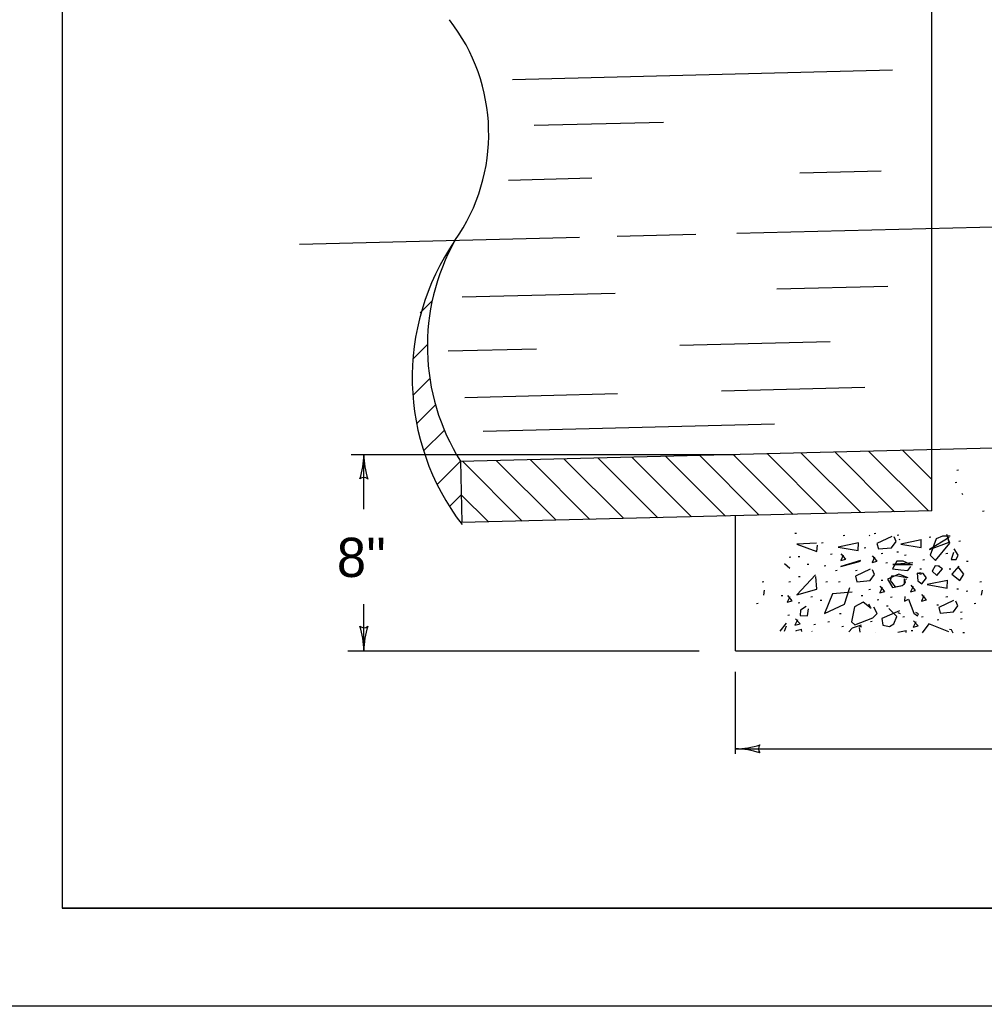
# Model space of a CAD drawing. Extents: x 997.6 to 1037.1, y 998.9 to 1022.6.
# Drawn here: x 1006.78 to 1011.7, y 1000 to 1005.03 of the extents above; entities that cross this region are included whole.
import ezdxf

# ---------------------------------------------------------------- set-up
doc = ezdxf.new("R2010")
doc.units = 0
for name, color, linetype in [('Level 1', 7, 'Continuous'), ('Level 10', 7, 'Continuous'), ('Level 11', 7, 'Continuous'), ('Level 14', 7, 'Continuous')]:
    doc.layers.add(name, color=color, linetype=linetype)

msp = doc.modelspace()

# ---------------------------------------------------------------- linework, layer by layer
at = {"layer": 'Level 1'}
for p, q in [((1011.4298, 1002.5233), (1011.4298, 1007.6513)), ((1011.2301, 1004.7675), (1009.2935, 1004.719)), ((1010.064, 1004.5022), (1009.4038, 1004.4857)), ((1011.1713, 1004.2546), (1010.7581, 1004.2443)), ((1009.6986, 1004.2177), (1009.2744, 1004.2071)), ((1014.7274, 1004.0437), (1010.4369, 1003.9363)), ((1009.6352, 1003.9163), (1008.2091, 1003.8806)), ((1010.2273, 1003.9311), (1009.8265, 1003.9211)), ((1011.2063, 1003.6662), (1010.641, 1003.652)), ((1008.8849, 1003.594), (1008.8228, 1003.5318)), ((1009.8169, 1003.6313), (1009.0378, 1003.6118)), ((1008.8603, 1003.3701), (1008.7868, 1003.2966)), ((1009.4162, 1003.3476), (1008.9658, 1003.3363)), ((1010.9121, 1003.3851), (1010.1463, 1003.3659)), ((1008.8727, 1003.1978), (1008.7866, 1003.1117)), ((1011.0893, 1003.1511), (1010.3586, 1003.1328)), ((1009.8291, 1003.1195), (1009.051, 1003.1)), ((1008.9017, 1003.063), (1008.8058, 1002.9672)), ((1009.0288, 1002.7759), (1016.8151, 1002.9706)), ((1010.6289, 1002.9651), (1009.1448, 1002.9279)), ((1008.9468, 1002.934), (1008.8413, 1002.8286)), ((1008.4715, 1002.8109), (1010.4298, 1002.8109)), ((1008.5367, 1002.5328), (1008.5367, 1002.8109)), ((1009.8611, 1002.4842), (1009.556, 1002.7893)), ((1010.0336, 1002.4885), (1009.7286, 1002.7935)), ((1010.2061, 1002.4928), (1009.9011, 1002.7978)), ((1010.3784, 1002.4972), (1010.0734, 1002.8022)), ((1010.5509, 1002.5015), (1010.246, 1002.8064)), ((1010.7234, 1002.5058), (1010.4185, 1002.8108)), ((1010.8958, 1002.5102), (1010.5908, 1002.8151)), ((1011.0683, 1002.5145), (1010.7633, 1002.8194)), ((1011.2408, 1002.5188), (1010.9359, 1002.8237)), ((1011.4132, 1002.5231), (1011.1083, 1002.828)), ((1011.4298, 1002.6834), (1011.2808, 1002.8323)), ((1009.0288, 1002.7759), (1008.9103, 1002.6575)), ((1009.0288, 1002.776), (1009.0366, 1002.4636)), ((1009.3437, 1002.4713), (1009.0387, 1002.7763)), ((1009.5162, 1002.4756), (1009.2112, 1002.7806)), ((1009.6887, 1002.4799), (1009.3837, 1002.7849)), ((1009.0331, 1002.6052), (1008.9732, 1002.5453)), ((1009.1713, 1002.4669), (1009.0331, 1002.6052)), ((1011.4298, 1002.5233), (1009.0367, 1002.4636)), ((1010.4298, 1001.8109), (1010.4298, 1002.4983)), ((1008.5367, 1001.8109), (1008.5367, 1002.0486)), ((1008.4551, 1001.8109), (1010.2442, 1001.8109)), ((1010.4298, 1001.8109), (1015.4298, 1001.8109)), ((1010.4298, 1001.2866), (1010.4298, 1001.7038)), ((1010.4298, 1001.3109), (1012.4723, 1001.3109))]:
    msp.add_line(p, q, dxfattribs=at)
for points in [[(1011.566, 1002.7308), (1011.5574, 1002.7298)], [(1011.5581, 1002.668), (1011.5496, 1002.6669)], [(1011.5883, 1002.6069), (1011.583, 1002.6112)], [(1011.6961, 1002.5214), (1011.6876, 1002.5203)], [(1010.7413, 1002.4088), (1010.7328, 1002.4078)], [(1010.9874, 1002.3973), (1010.9788, 1002.3962)], [(1011.1147, 1002.4003), (1011.1104, 1002.3971)], [(1011.1445, 1002.4078), (1011.1359, 1002.4067)], [(1011.2267, 1002.3933), (1011.1509, 1002.3581), (1011.1583, 1002.3303), (1011.2256, 1002.3357), (1011.248, 1002.3667), (1011.2384, 1002.3912)], [(1011.2623, 1002.3999), (1011.2538, 1002.3988)], [(1011.4246, 1002.3894), (1011.4161, 1002.3883)], [(1011.5179, 1002.3886), (1011.4177, 1002.3267), (1011.5179, 1002.364), (1011.5062, 1002.4035)], [(1011.5243, 1002.395), (1011.4848, 1002.3939), (1011.4518, 1002.3811), (1011.4219, 1002.2978), (1011.4486, 1002.2702), (1011.5212, 1002.3598), (1011.5083, 1002.396)], [(1010.8426, 1002.3587), (1010.7423, 1002.3544), (1010.8437, 1002.316), (1010.8479, 1002.3491)], [(1010.8774, 1002.3606), (1010.8689, 1002.3596)], [(1011.0568, 1002.3603), (1010.9533, 1002.339), (1011.0558, 1002.3208), (1011.0568, 1002.3614)], [(1011.2683, 1002.3758), (1011.264, 1002.3779)], [(1011.3763, 1002.3761), (1011.2728, 1002.3547), (1011.3752, 1002.3366), (1011.3763, 1002.3771)], [(1011.5764, 1002.3685), (1011.5679, 1002.3674)], [(1010.7125, 1002.2873), (1010.704, 1002.2863)], [(1010.757, 1002.2899), (1010.7485, 1002.2888)], [(1010.9219, 1002.303), (1010.9134, 1002.302)], [(1010.9789, 1002.2978), (1010.9661, 1002.2711), (1010.9917, 1002.2774), (1010.9683, 1002.3041)], [(1011.0948, 1002.3344), (1011.0862, 1002.3334)], [(1011.1386, 1002.2873), (1011.1258, 1002.2606), (1011.1514, 1002.267), (1011.1279, 1002.2937)], [(1011.1811, 1002.3057), (1011.1726, 1002.3046)], [(1011.2597, 1002.3135), (1011.2511, 1002.3124)], [(1011.2989, 1002.2978), (1011.2904, 1002.2968)], [(1011.511, 1002.3057), (1011.5024, 1002.3046)], [(1011.5403, 1002.3118), (1011.5286, 1002.2755), (1011.5542, 1002.2765), (1011.5638, 1002.2978), (1011.5435, 1002.3299)], [(1010.706, 1002.2307), (1010.6793, 1002.2531)], [(1010.8042, 1002.2507), (1010.7956, 1002.2496)], [(1010.8905, 1002.2428), (1010.882, 1002.2418)], [(1011.0667, 1002.2702), (1010.9663, 1002.2403), (1011.0667, 1002.268)], [(1011.2047, 1002.2585), (1011.1962, 1002.2574)], [(1011.3217, 1002.2498), (1011.2843, 1002.2669), (1011.2523, 1002.2669), (1011.2298, 1002.2285), (1011.2726, 1002.2232), (1011.3078, 1002.2189), (1011.3227, 1002.2403)], [(1011.3333, 1002.2595), (1011.232, 1002.2509), (1011.3323, 1002.2509)], [(1011.3932, 1002.2743), (1011.3847, 1002.2732)], [(1011.4699, 1002.2424), (1011.4464, 1002.2435), (1011.4315, 1002.2158), (1011.455, 1002.1944), (1011.4848, 1002.2285), (1011.4635, 1002.2413)], [(1011.567, 1002.2413), (1011.5328, 1002.2008), (1011.5723, 1002.1688), (1011.5937, 1002.2008), (1011.5703, 1002.2318), (1011.5585, 1002.2318)], [(1011.6157, 1002.2664), (1011.6072, 1002.2653)], [(1010.8383, 1002.1976), (1010.7423, 1002.0963), (1010.8448, 1002.125), (1010.8394, 1002.1891)], [(1010.7597, 1002.1878), (1010.7511, 1002.1868)], [(1010.9482, 1002.2193), (1010.9396, 1002.2182)], [(1011.1167, 1002.2258), (1011.0409, 1002.1906), (1011.0484, 1002.1628), (1011.1157, 1002.1682), (1011.1381, 1002.1991), (1011.1284, 1002.2236)], [(1011.0503, 1002.2193), (1011.0417, 1002.2182)], [(1011.3099, 1002.1816), (1011.2619, 1002.2018), (1011.2043, 1002.1763), (1011.2298, 1002.1325), (1011.2811, 1002.1432), (1011.296, 1002.1581), (1011.2918, 1002.1773)], [(1011.3035, 1002.1827), (1011.2469, 1002.1933), (1011.2245, 1002.1901), (1011.2182, 1002.1688), (1011.2438, 1002.1368), (1011.2789, 1002.1432), (1011.2918, 1002.1507), (1011.2918, 1002.1773)], [(1011.3782, 1002.1998), (1011.3547, 1002.2061), (1011.359, 1002.1678), (1011.3793, 1002.1518), (1011.4028, 1002.1816), (1011.3867, 1002.204), (1011.3633, 1002.2083)], [(1011.3775, 1002.2271), (1011.3689, 1002.226)], [(1011.5267, 1002.2271), (1011.5182, 1002.226)], [(1010.5745, 1002.1617), (1010.566, 1002.1606)], [(1010.7099, 1002.1617), (1010.7013, 1002.1606)], [(1011.025, 1002.1101), (1010.9237, 1002.1016), (1010.8832, 1002.0013), (1010.9845, 1002.0483), (1011.0123, 1002.1336)], [(1010.8984, 1002.1617), (1010.8898, 1002.1606)], [(1010.9638, 1002.1617), (1010.9553, 1002.1606)], [(1011.1778, 1002.1328), (1011.1651, 1002.1061), (1011.1907, 1002.1125), (1011.1672, 1002.1392)], [(1011.1811, 1002.1695), (1011.1726, 1002.1684)], [(1011.2971, 1002.1773), (1011.3013, 1002.1741)], [(1011.3349, 1002.138), (1011.3222, 1002.1113), (1011.3478, 1002.1178), (1011.3243, 1002.1444)], [(1011.5098, 1002.1693), (1011.4063, 1002.1479), (1011.5087, 1002.1298), (1011.5098, 1002.1703)], [(1011.6838, 1002.1617), (1011.6753, 1002.1606)], [(1010.5741, 1002.0941), (1010.5783, 1002.1187)], [(1010.6707, 1002.091), (1010.6621, 1002.0899)], [(1010.7066, 1002.0857), (1010.6938, 1002.059), (1010.7194, 1002.0654), (1010.6959, 1002.0921)], [(1010.8225, 1002.0858), (1010.8139, 1002.0847)], [(1011.079, 1002.091), (1011.0705, 1002.0899)], [(1011.1183, 1002.1224), (1011.1098, 1002.1213)], [(1011.2928, 1002.0867), (1011.2918, 1002.0643), (1011.3109, 1002.0738), (1011.3377, 1002.0023), (1011.3568, 1001.9885), (1011.3622, 1001.9992), (1011.3493, 1002.0056)], [(1011.3899, 1002.0909), (1011.3771, 1002.0643), (1011.4028, 1002.0707), (1011.3793, 1002.0973)], [(1011.511, 1002.0858), (1011.5024, 1002.0847)], [(1011.566, 1002.125), (1011.5574, 1002.1239)], [(1011.6131, 1002.1145), (1011.6046, 1002.1135)], [(1011.6833, 1002.0941), (1011.6876, 1002.1187)], [(1010.5458, 1002.0517), (1010.5372, 1002.0507)], [(1010.757, 1002.0543), (1010.7485, 1002.0533)], [(1010.7893, 1002.0365), (1010.7604, 1002.0183), (1010.7594, 1001.9906), (1010.7968, 1001.9885), (1010.8021, 1002.0248)], [(1010.8696, 1002.0674), (1010.8611, 1002.0663)], [(1011.1211, 1002.0269), (1011.0805, 1002.0589), (1011.0357, 1002.0354), (1011.0208, 1001.9586), (1011.0378, 1001.9437), (1011.1296, 1001.9788), (1011.152, 1002.0013), (1011.1349, 1002.0333)], [(1011.1072, 1002.0493), (1011.1168, 1002.0354)], [(1011.1602, 1002.07), (1011.1517, 1002.069)], [(1011.2073, 1002.0386), (1011.1988, 1002.0376)], [(1011.2283, 1002.0831), (1011.2197, 1002.0821)], [(1011.4638, 1002.0438), (1011.4553, 1002.0428)], [(1011.5408, 1002.0661), (1011.4651, 1002.0308), (1011.4725, 1002.0031), (1011.5398, 1002.0084), (1011.5622, 1002.0394), (1011.5525, 1002.0639)], [(1011.655, 1002.0517), (1011.6464, 1002.0507)], [(1010.7047, 1001.9915), (1010.6961, 1001.9904)], [(1010.9691, 1001.9993), (1010.9605, 1001.9983)], [(1011.2651, 1002.0141), (1011.1755, 1001.9757), (1011.1798, 1001.9405), (1011.2149, 1001.9352), (1011.2363, 1001.9479), (1011.2513, 1001.9853), (1011.2118, 1002.0269)], [(1011.2566, 1002.0066), (1011.2693, 1002.0013)], [(1011.2911, 1001.9837), (1011.2825, 1001.9826)], [(1011.3853, 1001.9837), (1011.3768, 1001.9826)], [(1011.5843, 1002.0072), (1011.5758, 1002.0062)], [(1010.6879, 1001.9512), (1010.6552, 1001.911)], [(1010.6804, 1001.9106), (1010.6805, 1001.9107), (1010.69, 1001.9373)], [(1010.7459, 1001.9678), (1010.7331, 1001.9412), (1010.7587, 1001.9476), (1010.7353, 1001.9743)], [(1010.8382, 1001.9443), (1010.8297, 1001.9433)], [(1010.9088, 1001.9575), (1010.9003, 1001.9564)], [(1010.9796, 1001.9339), (1010.971, 1001.9328)], [(1011.0709, 1001.9415), (1011.025, 1001.9255)], [(1011.073, 1001.9319), (1011.0634, 1001.9352)], [(1011.1262, 1001.9601), (1011.1176, 1001.959)], [(1011.348, 1001.9574), (1011.3353, 1001.9308), (1011.3608, 1001.9371), (1011.3373, 1001.9638)], [(1011.4144, 1001.9479), (1011.381, 1001.9022)], [(1011.5168, 1001.9074), (1011.4144, 1001.9479)], [(1011.4665, 1001.9679), (1011.4579, 1001.9668)], [(1011.5843, 1001.9732), (1011.5758, 1001.9721)], [(1010.737, 1001.9117), (1010.7367, 1001.91)], [(1010.7679, 1001.9192), (1010.737, 1001.9117)], [(1010.7672, 1001.9097), (1010.7668, 1001.917)], [(1010.8213, 1001.909), (1010.819, 1001.9114)], [(1011.025, 1001.9255), (1011.0074, 1001.9067)], [(1011.0651, 1001.906), (1011.0623, 1001.9298)], [(1011.1418, 1001.9051), (1011.1414, 1001.9051)], [(1011.3003, 1001.9127), (1011.2565, 1001.9037)], [(1011.3001, 1001.9032), (1011.3003, 1001.9138)], [(1011.333, 1001.9129), (1011.3244, 1001.9119)], [(1011.5308, 1001.917), (1011.5201, 1001.9192)], [(1011.5395, 1001.9003), (1011.5308, 1001.917)], [(1011.5974, 1001.9025), (1011.5888, 1001.9014)]]:
    msp.add_lwpolyline(points, dxfattribs=at)
for centre, radius, start, end in [((1008.2297, 1004.444), 0.9432, 324.8227, 38.0394), ((1010.0143, 1003.2021), 1.231, 145.4303, 217.439), ((1009.964, 1003.3622), 1.1036, 150.7971, 212.0822), ((1008.1457, 1002.8109), 0.3909, 341.3472, 359.9939), ((1008.9276, 1002.8109), 0.3909, 179.9878, 180), ((1008.9276, 1002.8109), 0.3909, 180, 198.6688), ((1008.5366, 1002.6623), 0.0313, 48.7746, 130.8913), ((1008.5367, 1001.9596), 0.0313, 228.7746, 310.8913), ((1008.1457, 1001.8109), 0.3909, 0, 18.6688), ((1008.9276, 1001.8109), 0.3909, 161.3472, 179.9939), ((1008.1457, 1001.8109), 0.3909, 359.9878, 0), ((1010.4298, 1001.7019), 0.3909, 270, 288.6688), ((1010.5784, 1001.3109), 0.0313, 138.7746, 220.8913), ((1010.4298, 1001.7019), 0.3909, 269.9878, 270), ((1010.4298, 1000.92), 0.3909, 71.3472, 89.9939)]:
    msp.add_arc(centre, radius, start, end, dxfattribs=at)
at = {"layer": 'Level 10'}
for p in [(1007, 1021.5), (1035.5, 1000.5)]:
    msp.add_line(p, (1007, 1000.5), dxfattribs=at)
at = {"layer": 'Level 11'}
msp.add_lwpolyline([(1007, 1000.5), (1035.5, 1000.5), (1035.5, 1021.5), (1007, 1021.5)], close=True, dxfattribs=at)
at = {"layer": 'Level 14'}
msp.add_line((1036, 1000), (1000, 1000), dxfattribs=at)

# ---------------------------------------------------------------- texts
at = {"layer": 'Level 1'}
msp.add_text("8''", height=0.2, dxfattribs=at).set_placement((1008.3992, 1002.1866))

doc.saveas('drawing.dxf')
